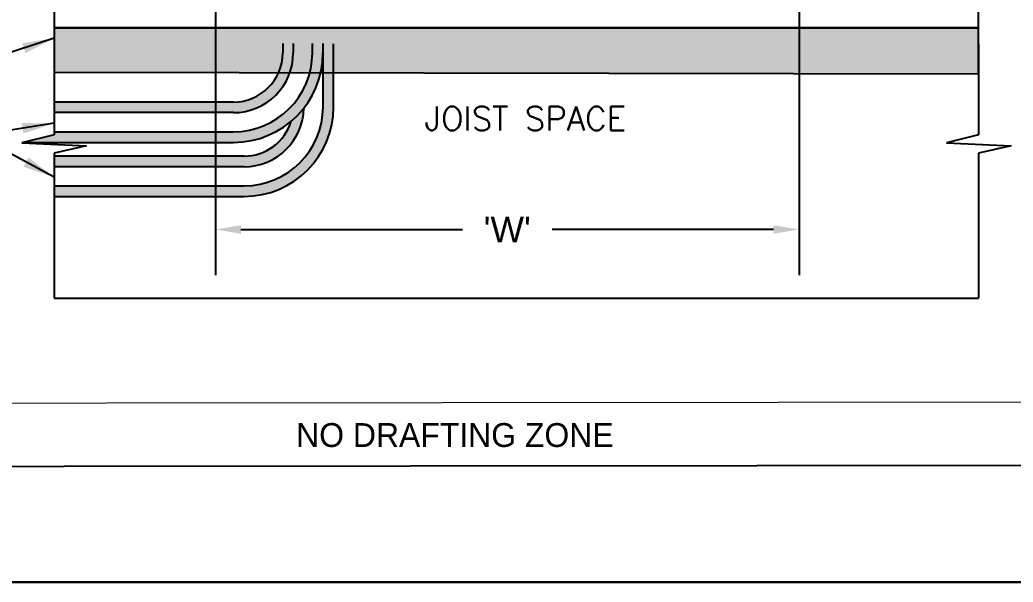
# Paper-space layout 'M&T INST' of a CAD drawing. Header units: inches. Extents: x 0.2 to 34.4, y 0.5 to 23.
# Drawn here: x 13.623 to 18.499, y 0.5 to 3.261 of the extents above; entities that cross this region are included whole.
import ezdxf
from ezdxf.enums import TextEntityAlignment as Align

# ---------------------------------------------------------------- set-up
doc = ezdxf.new("R2010")
doc.units = ezdxf.units.IN
doc.header["$MEASUREMENT"] = 0
doc.layers.add('B_Dimensions', color=5, linetype='Continuous', lineweight=13)
for name, color, linetype in [('D_DT2', 7, 'Continuous'), ('D_DTTXT', 7, 'Continuous'), ('D_FRAMING', 84, 'Continuous'), ('D_PEX TUBING', 6, 'Continuous'), ('Title Block', 7, 'Continuous')]:
    doc.layers.add(name, color=color, linetype=linetype)
doc.styles.add('BANK', font='bgothl.ttf')
doc.styles.add('SIMPLEX', font='simplex.shx', dxfattribs={"height": 0.09375})
doc.styles.get("Standard").update_dxf_attribs({"font": 'arial.ttf'})
doc.dimstyles.get("Standard").update_dxf_attribs({"dimtxt": 4, "dimasz": 6, "dimexe": 0.18, "dimexo": 0.0625, "dimgap": 0.09, "dimtad": 0, "dimtih": 1, "dimtoh": 1, "dimdec": 4, "dimzin": 0, "dimdsep": 46, "dimlunit": 4, "dimtxsty": 'Standard', "dimcen": 0.09, "dimadec": 0, "dimazin": 0, "dimtfac": 1, "dimtdec": 4, "dimtofl": 0, "dimtmove": 0, "dimatfit": 3, "dimfxl": 1, "dimtolj": 1, "dimtzin": 0, "dimarcsym": 0})

# ---------------------------------------------------------------- blocks, each defined once
blk = doc.blocks.new('*D32')
at = {"layer": 'B_Dimensions', "color": 0, "lineweight": -2, "transparency": 16777216}
for p, q in [((-4.8464, -4.4022), (-4.8464, -5.437)), ((-2.5548, -4.4022), (-2.5548, -5.437)), ((-4.7464, -5.257), (-3.8769, -5.257)), ((-2.6548, -5.257), (-3.5244, -5.257))]:
    blk.add_line(p, q, dxfattribs=at)
at = {"layer": 'B_Dimensions', "color": 0, "transparency": 16777216}
for points in [[(-4.7464, -5.2403), (-4.7464, -5.2737), (-4.8464, -5.257)], [(-2.6548, -5.2403), (-2.6548, -5.2737), (-2.5548, -5.257)]]:
    blk.add_solid(points, dxfattribs=at)
at = {"layer": 'Defpoints', "color": 0, "transparency": 16777216}
for p in [(-4.8464, -4.3397), (-2.5548, -4.3397), (-2.5548, -5.257)]:
    blk.add_point(p, dxfattribs=at)
at = {"layer": 'B_Dimensions', "color": 0, "transparency": 16777216, "insert": (-3.7006, -5.257), "char_height": 0.1, "attachment_point": 5}
blk.add_mtext("\\A1;'W'", dxfattribs=at)
blk = doc.blocks.new('WB Title Block')
at = {"lineweight": 30}
blk.add_lwpolyline([(0.1875, 0.5), (31.8125, 0.5), (31.8125, 23), (0.1875, 23)], close=True, dxfattribs=at)
blk.add_attdef('PANEL/TUBING', text='', height=0.3125, rotation=90).set_placement((33.0064, 4.3298), align=Align.MIDDLE_CENTER)
for tag, height, p in [('DATE', 0.125, (33.592, 2.4336)), ('1/4"', 0.125, (33.386, 2.1249)), ('DESIGNER', 0.125, (33.6937, 1.786)), ('REVIEWED', 0.125, (33.8301, 1.4867)), ('1', 0.25, (32.8576, 0.8617))]:
    blk.add_attdef(tag, text='', height=height).set_placement(p, align=Align.MIDDLE_CENTER)
blk = doc.blocks.new('MULTI MANIFOLD')
at = {"layer": 'D_DT2', "ltscale": 12}
h = blk.add_hatch(dxfattribs=at)
h.set_pattern_fill('CORK', color=256, scale=0.166667, style=0)
h.set_pattern_definition([(0, (-8.800688, -3.88081), (0, 0.020833333), []), (135, (-8.79027, -3.891226), (-0.04166667, -0.04166667), [0.0294628, -0.0294628]), (135, (-8.785063, -3.891226), (-0.04166667, -0.04166667), [0.0294628, -0.0294628]), (135, (-8.779855, -3.891226), (-0.04166667, -0.04166667), [0.0294628, -0.0294628])])
h.paths.add_polyline_path([(-5.48062, -4.63854), (-1.84938, -4.64575), (-1.84938, -4.46473), (-5.48062, -4.46473)])
at = {"layer": 'D_PEX TUBING', "ltscale": 12}
h = blk.add_hatch(color=256, dxfattribs=at)
h.paths.add_polyline_path([(-4.77581, -4.79811, 0.4142136), (-4.54094, -4.56324), (-4.54094, -4.52723), (-4.5826, -4.52723), (-4.5826, -4.56324, -0.4142136), (-4.77581, -4.75644), (-5.48062, -4.75644), (-5.48062, -4.79811)], flags=17)
h.paths.add_polyline_path([(-5.48062, -4.87311), (-5.48062, -4.8846), (-5.59827, -4.91478), (-4.77581, -4.91478, 0.4142136), (-4.42427, -4.56324), (-4.42427, -4.52723), (-4.46594, -4.52723), (-4.46594, -4.56324, -0.4142136), (-4.77581, -4.87311)])
h.paths.add_polyline_path([(-4.49923, -4.78023, -0.0513531), (-4.54926, -4.83204, -0.3299438), (-4.73406, -4.96889), (-5.48062, -4.96889), (-5.48062, -5.01055), (-4.73406, -5.01055, 0.4085532)], flags=17)
h.paths.add_polyline_path([(-4.38252, -4.77568), (-4.38252, -4.52723), (-4.42419, -4.52723), (-4.42419, -4.77568, -0.4142136), (-4.73406, -5.08555), (-5.48062, -5.08555), (-5.48062, -5.12722), (-4.73406, -5.12722, 0.4142136)])
at = {"layer": 'B_Dimensions', "color": 0}
blk.add_lwpolyline([(-7.91247, -5.94031), (7.91247, -5.92497), (7.91247, -0.38053), (-7.91247, -0.39587)], close=True, dxfattribs=at)
at = {"layer": 'D_DT2', "ltscale": 12}
for p, q in [((-5.48062, -4.33973), (-5.48062, -4.8846)), ((-5.48062, -4.52723), (-5.48062, -4.8846)), ((-4.5826, -4.52664), (-4.5826, -4.56324)), ((-4.42427, -4.52664), (-4.42427, -4.56324)), ((-1.84938, -4.52723), (-1.84938, -4.8846)), ((-5.48062, -4.8846), (-5.60725, -4.91708)), ((-1.84938, -4.8846), (-1.97601, -4.91708)), ((-5.60725, -4.91708), (-5.35298, -4.92854)), ((-5.35298, -4.92854), (-5.48062, -4.9572)), ((-1.97601, -4.91708), (-1.72174, -4.92854)), ((-1.72174, -4.92854), (-1.84938, -4.9572)), ((-5.48062, -4.9572), (-5.48062, -5.52723)), ((-1.84938, -4.9572), (-1.84938, -5.52723)), ((-5.48062, -5.52723), (-1.84938, -5.52723))]:
    blk.add_line(p, q, dxfattribs=at)
at = {"layer": 'D_DT2', "color": 1, "ltscale": 12}
for p, q in [((-4.54094, -4.52664), (-4.54094, -4.56324)), ((-4.46594, -4.57052), (-4.46594, -4.52664))]:
    blk.add_line(p, q, dxfattribs=at)
at = {"layer": 'D_DT2', "ltscale": 12}
blk.add_lwpolyline([(-5.48062, -4.63854), (-1.84938, -4.64575), (-1.84938, -4.46473), (-5.48062, -4.46473)], close=True, dxfattribs=at)
at = {"layer": 'D_FRAMING', "ltscale": 12}
blk.add_lwpolyline([(-5.48062, -4.33973), (-5.48062, -4.46473), (-1.84938, -4.46473), (-1.84938, -4.33973)], close=True, dxfattribs=at)
at = {"layer": 'D_PEX TUBING', "ltscale": 12}
for p, q in [((-4.42419, -4.77568), (-4.42419, -4.52664)), ((-4.38252, -4.77568), (-4.38252, -4.52723)), ((-4.77581, -4.75644), (-5.48062, -4.75644)), ((-4.77581, -4.79811), (-5.48062, -4.79811)), ((-5.48062, -4.87311), (-4.77581, -4.87311)), ((-5.59827, -4.91478), (-4.77581, -4.91478)), ((-4.73406, -4.96889), (-5.48062, -4.96889)), ((-4.73406, -5.01055), (-5.48062, -5.01055)), ((-5.48062, -5.08555), (-4.73406, -5.08555)), ((-5.48062, -5.12722), (-4.73406, -5.12722))]:
    blk.add_line(p, q, dxfattribs=at)
for centre, radius, end in [((-4.77581, -4.56324), 0.23487, 0), ((-4.77581, -4.56324), 0.30987, 0), ((-4.77581, -4.56324), 0.35154, 0), ((-4.77581, -4.56324), 0.19321, 0), ((-4.73406, -4.77568), 0.30987, 0), ((-4.73406, -4.77568), 0.35154, 0), ((-4.73406, -4.77568), 0.23487, 358.8905), ((-4.73406, -4.77568), 0.19321, 343.03995)]:
    blk.add_arc(centre, radius, 270, end, dxfattribs=at)
at = {"layer": 'Defpoints'}
blk.add_lwpolyline([(8.16247, -6.17497), (-8.16247, -6.19031), (-8.16247, -0.14587), (8.16247, -0.13053)], close=True, dxfattribs=at)
at = {"layer": 'D_DTTXT', "insert": (-4.02521, -4.77432), "char_height": 0.09375, "width": 2.25, "attachment_point": 1, "style": 'SIMPLEX'}
blk.add_mtext('JOIST SPACE', dxfattribs=at)
at = {"layer": 'Defpoints', "insert": (-3.90632, -6.06531), "char_height": 0.09375, "attachment_point": 5, "style": 'BANK'}
blk.add_mtext('NO DRAFTING ZONE', dxfattribs=at)
at = {"layer": 'B_Dimensions'}
dim = blk.add_linear_dim(base=(-2.55478, -5.25698), p1=(-4.84645, -4.33973), p2=(-2.55478, -4.33973), text="'W'", dimstyle='Standard', override={"dimtxt": 0.1, "dimasz": 0.1}, dxfattribs=at)
dim.commit()
dim.dimension.update_dxf_attribs({"geometry": '*D32', "text_midpoint": (-3.70061, -5.25698)})
at = {"layer": 'D_DTTXT'}
for points in [[(-5.48062, -4.50581), (-5.78349, -4.60491)], [(-5.48062, -4.83989), (-5.78349, -4.88792)], [(-5.48062, -5.05182), (-5.78349, -4.88792)]]:
    blk.add_leader(points, dimstyle='Standard', override={"dimasz": 0.125}, dxfattribs=at)

psp = doc.layouts.new('M&T INST')

# ---------------------------------------------------------------- linework, layer by layer
at = {"layer": 'Title Block', "lineweight": 30}
psp.add_lwpolyline([(0.1875, 0.5), (31.8125, 0.5), (31.8125, 23), (0.1875, 23)], close=True, dxfattribs=at)

# ---------------------------------------------------------------- block references
at = {"layer": 'Title Block'}
psp.add_blockref('WB Title Block', (0, 0), dxfattribs=at)
at = {"layer": 'Title Block', "xscale": 1.25, "yscale": 1.25, "zscale": 1.25}
psp.add_blockref('MULTI MANIFOLD', (20.6412, 8.8033), dxfattribs=at)

doc.saveas('drawing.dxf')
